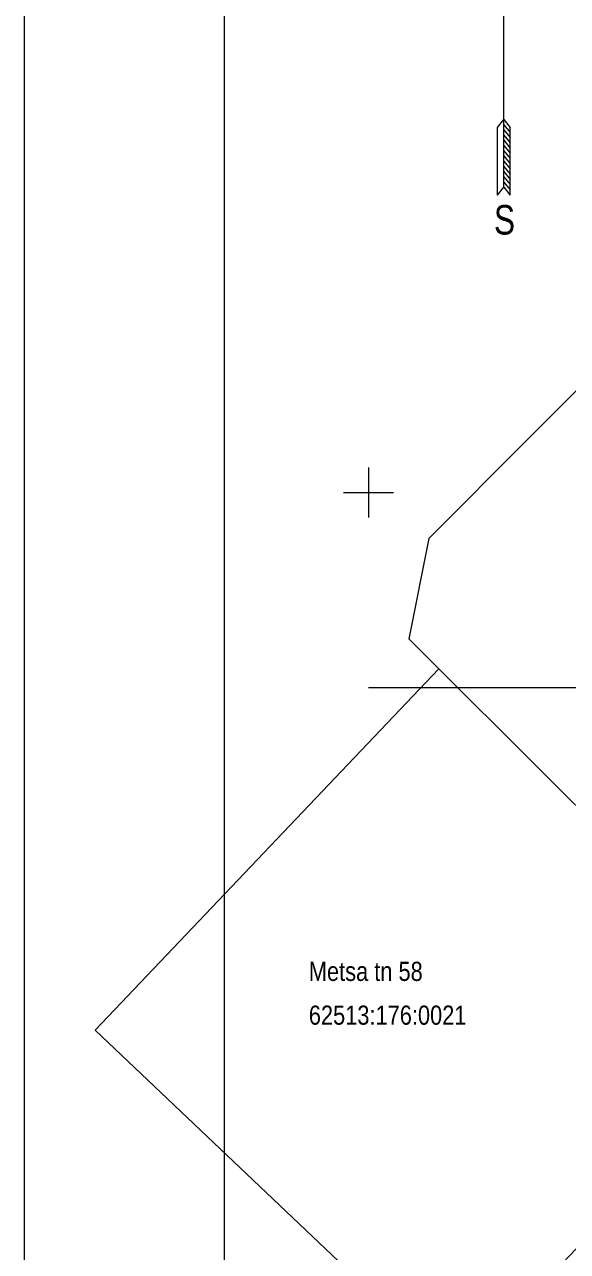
# Model space of a CAD drawing. Extents: x -1681 to 532, y 0 to 8657.
# Drawn here: x 532.1793 to 532.2119, y 6469.8044 to 6469.8781 of the extents above; entities that cross this region are included whole.
import ezdxf

# ---------------------------------------------------------------- set-up
doc = ezdxf.new("R2010")
doc.units = 0
doc.header["$LTSCALE"] = 0.00039
for name, color, linetype, lineweight in [('10', 7, 'Continuous', 13), ('18', 7, 'Continuous', 13), ('25', 7, 'Continuous', 13), ('29', 7, 'Continuous', 13), ('34', 7, 'Continuous', 13)]:
    doc.layers.add(name, color=color, linetype=linetype, lineweight=lineweight)

msp = doc.modelspace()

# ---------------------------------------------------------------- linework, layer by layer
at = {"layer": '10'}
msp.add_line((532.2, 6469.83829), (532.2888, 6469.83829), dxfattribs=at)
at = {"layer": '18'}
for points in [[(532.20361, 6469.84724), (532.20241, 6469.8412), (532.20421, 6469.83941), (532.22062, 6469.82306), (532.25421, 6469.85695), (532.23375, 6469.87747)], [(532.18358, 6469.8177), (532.20531, 6469.79704), (532.22551, 6469.81827), (532.22062, 6469.82306), (532.20421, 6469.83941)]]:
    msp.add_lwpolyline(points, close=True, dxfattribs=at)
at = {"layer": '25'}
for p, q in [((532.20812, 6469.86834), (532.20812, 6469.88834)), ((532.20812, 6469.87241), (532.20851, 6469.87194)), ((532.20812, 6469.8721), (532.20851, 6469.87163)), ((532.20812, 6469.87179), (532.20851, 6469.87132)), ((532.20851, 6469.86787), (532.20851, 6469.87194)), ((532.20812, 6469.87147), (532.20851, 6469.871)), ((532.20812, 6469.87116), (532.20851, 6469.87069)), ((532.20812, 6469.87085), (532.20851, 6469.87038)), ((532.20812, 6469.87053), (532.20851, 6469.87006)), ((532.20812, 6469.87022), (532.20851, 6469.86975)), ((532.20812, 6469.86991), (532.20851, 6469.86944)), ((532.20812, 6469.86959), (532.20851, 6469.86912)), ((532.20812, 6469.86928), (532.20851, 6469.86881)), ((532.20812, 6469.86897), (532.20851, 6469.8685)), ((532.20812, 6469.86865), (532.20851, 6469.86818))]:
    msp.add_line(p, q, dxfattribs=at)
for points in [[(532.38934, 6469.75882), (532.17934, 6469.75882), (532.17934, 6469.90732), (532.38934, 6469.90732)], [(532.38634, 6469.76182), (532.19134, 6469.76182), (532.19134, 6469.90432), (532.38634, 6469.90432)]]:
    msp.add_lwpolyline(points, close=True, dxfattribs=at)
for points in [[(532.20774, 6469.86787), (532.20774, 6469.87194), (532.20812, 6469.87241)], [(532.20774, 6469.86787), (532.20812, 6469.86834), (532.20851, 6469.86787)]]:
    msp.add_lwpolyline(points, dxfattribs=at)
at = {"layer": '29'}
for p, q in [((532.2, 6469.8515), (532.2, 6469.8485)), ((532.1985, 6469.85), (532.2015, 6469.85))]:
    msp.add_line(p, q, dxfattribs=at)

# ---------------------------------------------------------------- texts
at = {"layer": '25', "width": 0.8}
msp.add_text('S', height=0.001772, dxfattribs=at).set_placement((532.20753, 6469.8655))
at = {"layer": '34', "width": 0.85}
for s, p in [('Metsa tn 58', (532.19641, 6469.82065)), ('62513:176:0021', (532.19641, 6469.81802))]:
    msp.add_text(s, height=0.001152, dxfattribs=at).set_placement(p)

doc.saveas('drawing.dxf')
